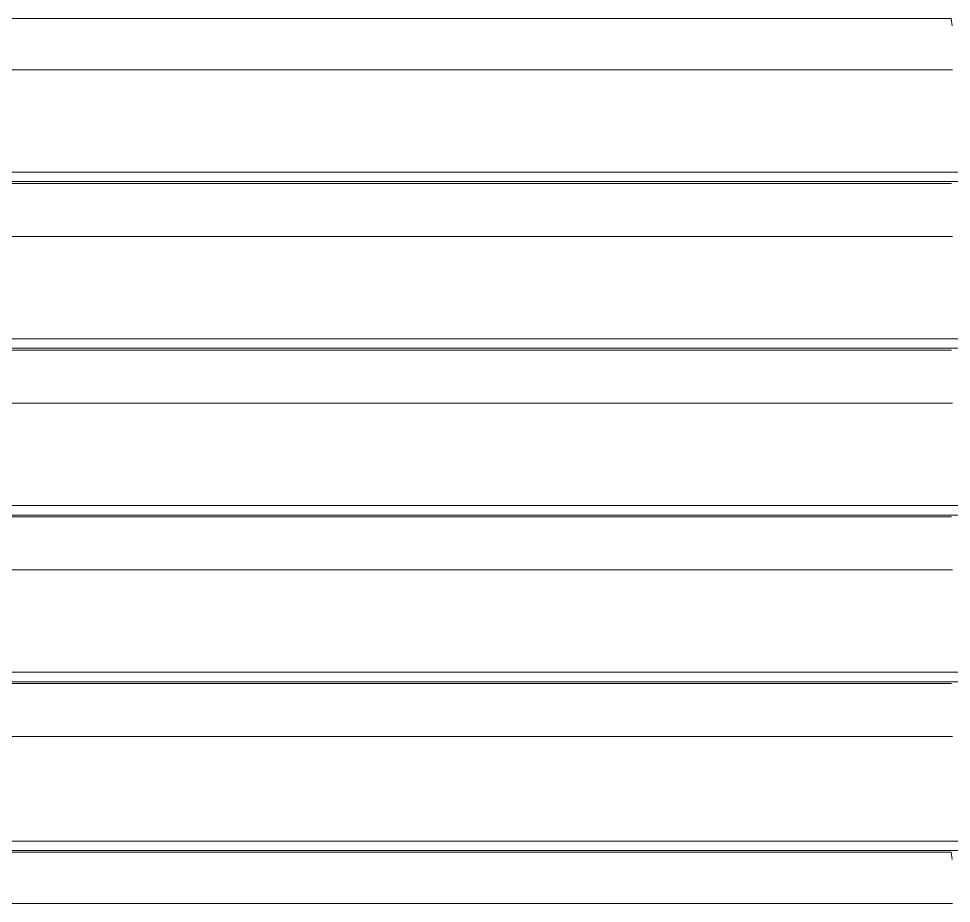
# Model space of a CAD drawing. Header units: inches. Extents: x 3778 to 56227, y -16914 to 35091.
# Drawn here: x 12251.2 to 12338.3, y 8073.6 to 8156.2 of the extents above; entities that cross this region are included whole.
import ezdxf

# ---------------------------------------------------------------- set-up
doc = ezdxf.new("R2010")
doc.units = ezdxf.units.IN
doc.header["$LTSCALE"] = 100
doc.header["$MEASUREMENT"] = 0
doc.layers.add('mark-B', color=2, linetype='Continuous', lineweight=20)
doc.layers.add('RC-LIGHT', color=7, linetype='Continuous')

# ---------------------------------------------------------------- blocks, each defined once
blk = doc.blocks.new('무풍1way 일반')
at = {"layer": 'mark-B'}
for p, q in [((204.956, -99.253), (308.238, -99.253)), ((205.056, -104.024), (204.972, -103.351)), ((-370.922, -104.189), (370.922, -104.189)), ((371.108, -104.024), (205.056, -104.024)), ((370.922, -105.072), (-370.922, -105.072)), ((204.956, -114.817), (308.238, -114.817)), ((-368.136, -119.939), (368.136, -119.939)), ((368.323, -119.773), (205.054, -119.773)), ((368.136, -120.823), (-368.136, -120.823)), ((204.956, -130.381), (308.238, -130.381)), ((-365.384, -135.503), (365.384, -135.503)), ((365.57, -135.337), (205.054, -135.337)), ((365.384, -136.387), (-365.384, -136.387)), ((204.956, -145.945), (308.238, -145.945)), ((-362.631, -151.067), (362.631, -151.067)), ((362.818, -150.901), (205.054, -150.901)), ((362.631, -151.951), (-362.631, -151.951)), ((204.956, -161.509), (308.238, -161.509)), ((-359.878, -166.631), (359.878, -166.631)), ((360.065, -166.465), (205.054, -166.465)), ((359.878, -167.515), (-359.878, -167.515)), ((204.956, -177.073), (308.238, -177.073)), ((205.056, -181.844), (204.972, -181.171)), ((357.344, -181.844), (205.056, -181.844))]:
    blk.add_line(p, q, dxfattribs=at)

msp = doc.modelspace()

# ---------------------------------------------------------------- block references
at = {"layer": 'RC-LIGHT', "rotation": 180}
msp.add_blockref('무풍1way 일반', (12543.307, 7974.318), dxfattribs=at)

doc.saveas('drawing.dxf')
